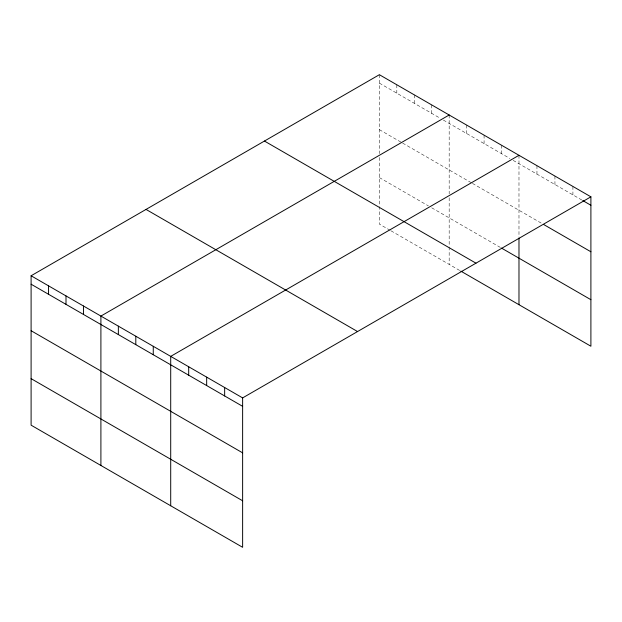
<?xml version="1.0" encoding="UTF-8"?>
<svg xmlns="http://www.w3.org/2000/svg" width="622" height="622" viewBox="0 0 622 622"><rect width="100%" height="100%" fill="white"/><g stroke="black" fill="none" stroke-linecap="round" stroke-linejoin="round"><path stroke-width="0.47" stroke-dasharray="3.11 2.33" d="M379.373 83.13L440.034 118.157M443.362 120.077L509.838 158.454M513.166 160.375L582.728 200.541M379.373 129.648L401.804 142.609M402.636 143.083L471.616 182.907M472.44 183.389L541.863 223.469M379.373 177.581L428.402 205.89M431.722 207.81L501.526 248.108M390.173 230.334L379.373 224.099L379.373 206.652M391.005 230.816L459.977 270.64M572.916 186.445L572.916 194.88M554.941 176.065L554.941 184.493M536.957 165.685L536.957 174.113M518.981 155.306L518.981 237.091M501.526 145.229L501.526 153.657M484.079 135.153L484.079 143.581M466.624 125.076L466.624 133.512M449.177 115L449.177 193.916M449.177 197.749L449.177 245.985M449.177 246.957L449.177 264.404M431.722 104.931L431.722 113.36M414.275 94.855L414.275 103.283M396.82 84.779L396.82 93.207M379.373 74.702L379.373 153.618M379.373 157.452L379.373 205.688"/><path stroke-width="0.93" d="M590.9 196.824L379.373 74.702L31.1 275.771L31.1 425.176L242.627 547.298L242.627 397.901L590.9 196.824L590.9 346.229L460.809 271.114M449.177 115L100.904 316.077L100.904 465.474M518.981 155.306L170.708 356.375L170.708 505.772M582.728 200.541L590.9 205.26M543.496 224.41L590.9 251.778M501.526 248.108L590.9 299.703M264.443 141.054L475.97 263.184M146.03 209.42L357.557 331.549M31.1 275.771L242.627 397.901M31.1 284.207L242.627 406.329M31.1 330.725L242.627 452.847M31.1 378.65L242.627 500.78M518.981 238.055L518.981 304.702M224.651 387.522L224.651 395.95M206.667 377.142L206.667 385.57M188.691 366.755L188.691 375.19M153.261 346.298L153.261 354.734M135.806 336.23L135.806 344.658M118.359 326.153L118.359 334.582M83.457 306.001L83.457 314.429M66.002 295.924L66.002 304.352M48.555 285.848L48.555 294.276"/></g></svg>
